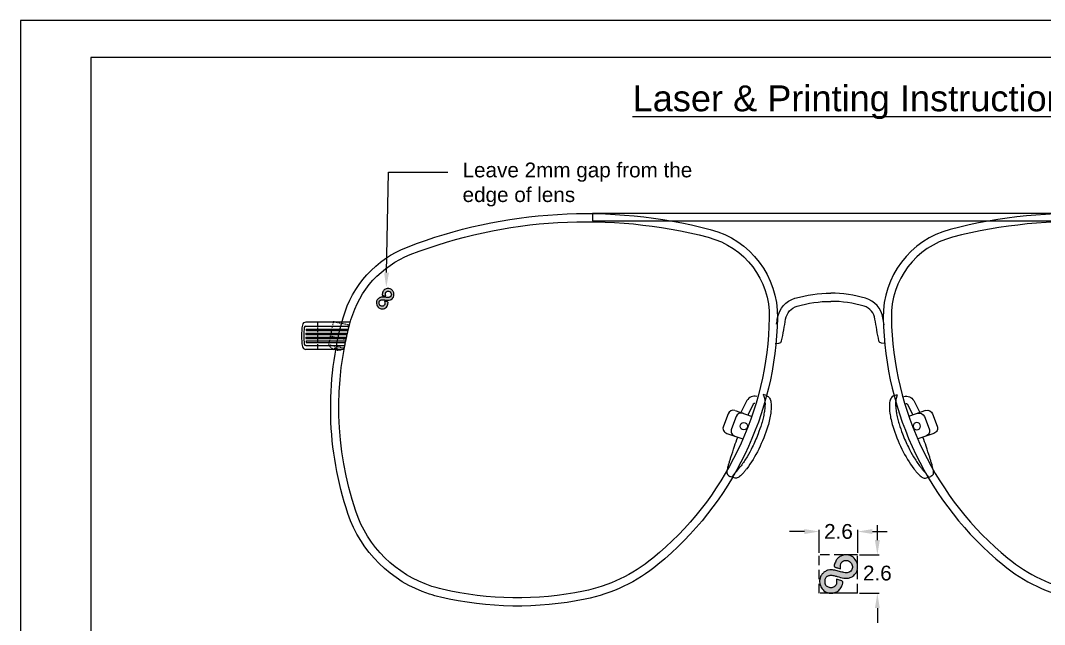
# Model space of a CAD drawing. Header units: millimetres. Extents: x 1448 to 2566, y 1057 to 1416.
# Drawn here: x 1447.7 to 1586.1, y 1333.9 to 1415.6 of the extents above; entities that cross this region are included whole.
import ezdxf
from ezdxf import colors
from ezdxf.entities.mleader import LeaderData, LeaderLine
from ezdxf.math import Vec2, Vec3

# ---------------------------------------------------------------- set-up
doc = ezdxf.new("R2010")
doc.units = ezdxf.units.MM
for name, pattern in [('ACAD_ISO02W100', [15, 12, -3]), ('CENTER2', [28.575, 19.05, -3.175, 3.175, -3.175]), ('DASHED', [19.05, 12.7, -6.35]), ('DASHED2', [0.375, 0.25, -0.125]), ('HIDDEN2', [0.1875, 0.125, -0.0625])]:
    doc.linetypes.add(name, pattern=pattern)
for name, color, linetype in [('Center Line', 2, 'CENTER2'), ('Dimension', 3, 'Continuous'), ('Hidden Line', 1, 'HIDDEN2')]:
    doc.layers.add(name, color=color, linetype=linetype)
doc.layers.add('标注', color=4, linetype='Continuous', lineweight=5)
doc.layers.add('绘图层', color=7, linetype='Continuous', lineweight=15)
doc.styles.get("Standard").update_dxf_attribs({"font": 'arial.ttf'})
doc.dimstyles.new('Standard$0', dxfattribs={"dimtxt": 2.3, "dimasz": 2, "dimexe": 1, "dimexo": 1, "dimgap": 1, "dimtad": 0, "dimtih": 1, "dimtoh": 1, "dimdec": 1, "dimzin": 0, "dimdsep": 46, "dimtxsty": 'Standard', "dimcen": 0, "dimclrd": 4, "dimclre": 4, "dimclrt": 4, "dimadec": 1, "dimazin": 0, "dimtfac": 1, "dimtdec": 1, "dimtofl": 0, "dimtmove": 0, "dimatfit": 0, "dimfxl": 1, "dimtolj": 1, "dimtzin": 0, "dimarcsym": 0})

# ---------------------------------------------------------------- blocks, each defined once
blk = doc.blocks.new('bab')
at = {"lineweight": 9}
for p, q in [((151.5, 442.3), (151.05, 442.45)), ((147.23, 440.27), (149.4, 439.52)), ((148.83, 441.63), (148, 440.01)), ((149.72, 441.17), (148.96, 439.68)), ((146.28, 439.83), (145.65, 438.17)), ((147.38, 439.45), (146.74, 437.8)), ((146.1, 437.19), (148.3, 436.44)), ((147.11, 431.16), (146.52, 431.36))]:
    blk.add_line(p, q, dxfattribs=at)
blk.add_circle((148.41, 438.16), 0.5, dxfattribs=at)
for centre, radius, start, end in [((149.86, 441.04), 1.18, 74.8054, 150.4338), ((146.98, 439.56), 0.75, 71.0385, 158.9464), ((149.86, 441.04), 0.18, 70.6422, 150.4338), ((148.08, 439.19), 0.75, 71.0385, 158.9464), ((146.35, 437.9), 0.75, 158.9464, 251.0385), ((147.44, 437.53), 0.75, 158.9464, 251.0385)]:
    blk.add_arc(centre, radius, start, end, dxfattribs=at)
blk.add_arc((146.68, 431.84), 0.5, 187.9646, 251.0385)
for points, knots in [([(151.03, 442.37), (151.06, 442.33), (151.09, 442.29), (151.16, 442.13), (151.2, 442.01), (151.26, 441.72), (151.27, 441.56), (151.29, 441.2), (151.28, 441.01), (151.26, 440.61), (151.23, 440.39), (151.17, 439.94), (151.12, 439.69), (151.01, 439.2), (150.95, 438.95), (150.86, 438.63), (150.83, 438.54), (150.81, 438.46)], [0.342327, 0.342327, 0.342327, 0.342327, 0.733059, 0.733059, 1.466118, 1.466118, 2.199177, 2.199177, 2.932236, 2.932236, 3.665693, 3.665693, 4.39915, 4.39915, 5.132608, 5.132608, 5.375972, 5.375972, 5.375972, 5.375972]), ([(151.5, 442.3), (151.59, 442.27), (151.66, 442.22), (151.87, 442.03), (151.96, 441.85), (152.08, 441.48), (152.11, 441.24), (152.13, 440.66), (152.11, 440.3), (152.02, 439.64), (151.97, 439.36), (151.84, 438.77), (151.76, 438.47), (151.67, 438.17)], [0, 0, 0, 0, 0.525689, 0.525689, 1.652907, 1.652907, 2.923389, 2.923389, 4.456515, 4.456515, 5.498466, 5.498466, 6.576224, 6.576224, 6.576224, 6.576224]), ([(150.81, 438.46), (150.67, 438.01), (150.51, 437.56), (150.1, 436.49), (149.84, 435.88), (149.34, 434.88), (149.11, 434.45), (148.6, 433.6), (148.33, 433.19), (148.01, 432.76), (147.96, 432.7), (147.92, 432.65)], [12.477352, 12.477352, 12.477352, 12.477352, 13.824357, 13.824357, 15.774274, 15.774274, 17.2906, 17.2906, 18.806925, 18.806925, 19.033217, 19.033217, 19.033217, 19.033217]), ([(151.67, 438.17), (151.34, 437.09), (150.92, 436.05), (149.95, 434.09), (149.41, 433.2), (148.82, 432.42)], [0, 0, 0, 0, 3.393519, 3.393519, 6.793295, 6.793295, 6.793295, 6.793295]), ([(146.6, 433.75), (146.63, 433.82), (146.65, 433.89), (146.83, 434.45), (146.99, 434.95), (147.3, 435.86), (147.44, 436.28), (147.59, 436.68)], [9.004309, 9.004309, 9.004309, 9.004309, 9.230601, 9.230601, 10.746927, 10.746927, 12.028994, 12.028994, 12.028994, 12.028994]), ([(146.33, 432.85), (146.37, 432.99), (146.42, 433.14), (146.51, 433.44), (146.56, 433.59), (146.6, 433.75)], [8.414025, 8.414025, 8.414025, 8.414025, 8.934537, 8.934537, 9.455744, 9.455744, 9.455744, 9.455744]), ([(146.18, 431.77), (146.18, 431.77), (146.18, 431.77), (146.18, 431.77), (146.18, 431.78), (146.18, 431.8), (146.17, 431.91), (146.17, 432.01), (146.19, 432.23), (146.21, 432.35), (146.26, 432.58), (146.29, 432.71), (146.33, 432.85)], [0.853482, 0.853482, 0.853482, 0.853482, 0.855432, 0.855432, 0.855432, 0.944962, 0.944962, 1.417442, 1.417442, 1.889923, 1.889923, 2.345183, 2.345183, 2.345183, 2.345183]), ([(147.92, 432.65), (147.83, 432.53), (147.74, 432.41), (147.56, 432.19), (147.46, 432.08), (147.37, 431.97), (147.36, 431.96), (147.35, 431.95), (147.33, 431.93), (147.28, 431.87), (147.23, 431.81), (147.17, 431.75), (147.06, 431.62), (146.94, 431.49), (146.83, 431.36)], [20.071782, 20.071782, 20.071782, 20.071782, 20.592988, 20.592988, 21.113501, 21.113501, 21.113501, 21.18052, 21.18052, 21.18052, 21.484011, 21.484011, 21.484011, 22.11914, 22.11914, 22.11914, 22.11914]), ([(148.82, 432.42), (148.73, 432.31), (148.64, 432.19), (148.46, 431.97), (148.37, 431.86), (148.27, 431.75)], [0, 0, 0, 0, 0.516499, 0.516499, 1.03397, 1.03397, 1.03397, 1.03397]), ([(148.27, 431.75), (148.13, 431.59), (147.99, 431.45), (147.71, 431.25), (147.57, 431.18), (147.31, 431.12), (147.2, 431.13), (147.11, 431.16)], [0, 0, 0, 0, 0.796315, 0.796315, 1.559532, 1.559532, 2.335249, 2.335249, 2.335249, 2.335249])]:
    blk.add_open_spline(points, degree=3, knots=knots, dxfattribs=at)
blk = doc.blocks.new('ET3WT23T32T')
at = {"layer": 'Center Line', "color": 251, "linetype": 'DASHED2', "ltscale": 0.3, "true_color": 0x636466}
for p, q in [((-4.36, 3.72), (-4.36, 0.52)), ((-4.36, 3.72), (-2.16, 3.72)), ((-2.16, 0.52), (-2.16, 3.72))]:
    blk.add_line(p, q, dxfattribs=at)
blk.add_lwpolyline([(-4.36, 1.72), (-2.16, 1.72)], dxfattribs=at)
blk.add_lwpolyline([(-2.16, 0.52, -0.180894), (-3.06, 0.04), (-3.06, 0.27), (-3.46, 0.27), (-3.46, 0.04, -0.180894), (-4.36, 0.52)], format="xyb", close=True, dxfattribs=at)
blk = doc.blocks.new('*D166')
at = {"layer": 'Defpoints', "color": 0, "transparency": 16777216}
for p in [(1560.84, 1346.49), (1555.64, 1343.34), (1560.84, 1343.34)]:
    blk.add_point(p, dxfattribs=at)
at = {"layer": 'Dimension', "color": 3, "lineweight": -2, "transparency": 16777216}
for p, q in [((1553.64, 1346.49), (1551.64, 1346.49)), ((1555.64, 1343.59), (1555.64, 1346.74)), ((1560.84, 1343.59), (1560.84, 1346.74)), ((1562.84, 1346.49), (1564.84, 1346.49))]:
    blk.add_line(p, q, dxfattribs=at)
at = {"layer": 'Dimension', "color": 3, "transparency": 16777216}
for points in [[(1553.64, 1346.82), (1553.64, 1346.15), (1555.64, 1346.49)], [(1562.84, 1346.82), (1562.84, 1346.15), (1560.84, 1346.49)]]:
    blk.add_solid(points, dxfattribs=at)
at = {"layer": 'Dimension', "transparency": 16777216, "insert": (1558.24, 1346.49), "char_height": 2, "attachment_point": 5}
blk.add_mtext('\\A1;2.6', dxfattribs=at)
blk = doc.blocks.new('*D167')
at = {"layer": 'Defpoints', "color": 0, "transparency": 16777216}
for p in [(1560.84, 1343.34), (1560.84, 1338.14), (1563.5, 1338.14)]:
    blk.add_point(p, dxfattribs=at)
at = {"layer": 'Dimension', "color": 3, "lineweight": -2, "transparency": 16777216}
for p, q in [((1563.5, 1345.34), (1563.5, 1347.34)), ((1561.09, 1343.34), (1563.75, 1343.34)), ((1561.09, 1338.14), (1563.75, 1338.14)), ((1563.5, 1336.14), (1563.5, 1334.14))]:
    blk.add_line(p, q, dxfattribs=at)
at = {"layer": 'Dimension', "color": 3, "transparency": 16777216}
for points in [[(1563.17, 1345.34), (1563.83, 1345.34), (1563.5, 1343.34)], [(1563.17, 1336.14), (1563.83, 1336.14), (1563.5, 1338.14)]]:
    blk.add_solid(points, dxfattribs=at)
at = {"layer": 'Dimension', "transparency": 16777216, "insert": (1563.5, 1340.86), "char_height": 2, "attachment_point": 5}
blk.add_mtext('\\A1;2.6', dxfattribs=at)

msp = doc.modelspace()

# ---------------------------------------------------------------- hatches: boundary and pattern name
at = {"ltscale": 1000}
h = msp.add_hatch(color=0, dxfattribs=at)
h.dxf.hatch_style = 1
h.paths.add_polyline_path([(1496.64905, 1378.1717, 0.009200992), (1496.5015, 1378.17227, 0.034578922), (1496.40931, 1378.16453, 0.080860631), (1496.22121, 1378.10341, 0.0615555), (1496.042, 1377.98119, 0.060960258), (1495.89606, 1377.8173, 0.075113595), (1495.80609, 1377.6338, 0.107407412), (1495.77506, 1377.29705, 0.103911807), (1495.88564, 1376.97335, 0.104789419), (1496.11608, 1376.72355), (1496.12852, 1376.71491, 0.105998102), (1496.42342, 1376.59516, 0.099430566), (1496.72588, 1376.60232, 0.098955361), (1497.00303, 1376.72581, 0.098091), (1497.21305, 1376.94731, 0.096106349), (1497.32468, 1377.23372, 0.027845832), (1497.34707, 1377.41285, 0.165175767), (1497.32326, 1377.50281, 0.187091822), (1497.25154, 1377.55344, 0.03752485), (1497.09452, 1377.58036), (1496.87762, 1377.60099), (1496.91815, 1377.42146, -0.070095681), (1496.92935, 1377.28543, -0.093403994), (1496.89946, 1377.16545, -0.094441604), (1496.82819, 1377.06536, -0.07294592), (1496.71888, 1376.98763, -0.087245771), (1496.62582, 1376.959, -0.049283669), (1496.50744, 1376.95594, -0.04916132), (1496.39036, 1376.97614, -0.084660695), (1496.30098, 1377.018, -0.107698329), (1496.22142, 1377.10352, -0.057785728), (1496.16245, 1377.23581, -0.056259185), (1496.13381, 1377.38359, -0.080747817), (1496.14473, 1377.51628, -0.024708318), (1496.17067, 1377.60237, -0.081897649), (1496.19922, 1377.65396, -0.07762072), (1496.24368, 1377.69513, -0.020736764), (1496.32612, 1377.74573, -0.058915101), (1496.41993, 1377.78445, -0.050945612), (1496.52493, 1377.80268, -0.032737984), (1496.66772, 1377.80334, -0.008825039), (1496.89364, 1377.78558, 0.026228042), (1497.35351, 1377.76548, 0.080367301), (1497.66007, 1377.81784, 0.10870549), (1497.88109, 1377.95216, 0.074386718), (1498.06172, 1378.18508, 0.134096321), (1498.14991, 1378.53854, 0.115691978), (1498.05408, 1378.91006, 0.113819924), (1497.80102, 1379.2048, 0.126576461), (1497.45384, 1379.34461, 0.084813795), (1497.21838, 1379.33562, 0.07171586), (1496.98404, 1379.24992, 0.072637037), (1496.78615, 1379.10295, 0.091631065), (1496.6568, 1378.91558, 0.040913413), (1496.61365, 1378.79349, 0.022950654), (1496.58051, 1378.63954, 0.019636585), (1496.56191, 1378.49368, 0.12511933), (1496.57381, 1378.42061, 0.20226179), (1496.59269, 1378.40261, 0.022027375), (1496.651, 1378.38341, 0.024188929), (1496.72557, 1378.36628, 0.017226075), (1496.81043, 1378.35407), (1497.02844, 1378.33032), (1496.9904, 1378.51081, -0.074831952), (1496.98121, 1378.66817, -0.112410803), (1497.02363, 1378.79841, -0.114016507), (1497.11767, 1378.8962, -0.078542062), (1497.25849, 1378.95928, -0.168010779), (1497.52404, 1378.94105, -0.157558413), (1497.72994, 1378.76264, -0.15933647), (1497.79114, 1378.49915, -0.171660276), (1497.68194, 1378.25964, -0.072505256), (1497.57574, 1378.17751, -0.090273832), (1497.45803, 1378.13674, -0.052331959), (1497.28822, 1378.12845, -0.010347934), (1496.98403, 1378.15175, 0.009446164), (1496.8172, 1378.16484, 0.009285)])
h = msp.add_hatch(color=0, dxfattribs=at)
h.dxf.hatch_style = 1
h.paths.add_polyline_path([(1557.73037, 1341.26094, 0.009200992), (1557.44041, 1341.3158, 0.034578922), (1557.2563, 1341.33418, 0.080860631), (1556.86412, 1341.28251, 0.0615555), (1556.46718, 1341.10746, 0.060960258), (1556.12046, 1340.83834, 0.075113595), (1555.87669, 1340.51025, 0.107407412), (1555.69298, 1339.85933, 0.103911807), (1555.7925, 1339.18248, 0.104789419), (1556.15465, 1338.60727), (1556.17596, 1338.58575, 0.105998102), (1556.71227, 1338.24281, 0.099430566), (1557.30967, 1338.1467, 0.098955361), (1557.89969, 1338.28857, 0.098091), (1558.39341, 1338.64764, 0.096106349), (1558.71728, 1339.17021, 0.027845832), (1558.82657, 1339.51432, 0.165175767), (1558.81252, 1339.69989, 0.187091822), (1558.68994, 1339.82558, 0.03752485), (1558.39095, 1339.93575), (1557.97193, 1340.05534), (1557.98623, 1339.68752, -0.070095681), (1557.95868, 1339.41594, -0.093403994), (1557.85619, 1339.19088, -0.094441604), (1557.67958, 1339.02, -0.07294592), (1557.43629, 1338.90697, -0.087245771), (1557.24286, 1338.88459, -0.049283669), (1557.00894, 1338.92169, -0.04916132), (1556.78606, 1339.00407, -0.084660695), (1556.62553, 1339.11896, -0.107698329), (1556.50024, 1339.31611, -0.057785728), (1556.43248, 1339.59775, -0.056259185), (1556.43, 1339.89881, -0.080747817), (1556.49981, 1340.15577, -0.024708318), (1556.58219, 1340.31562, -0.081897649), (1556.65714, 1340.40668, -0.07762072), (1556.75957, 1340.47144, -0.020736764), (1556.94012, 1340.54091, -0.058915101), (1557.13871, 1340.58287, -0.050945612), (1557.35183, 1340.58046, -0.032737984), (1557.63288, 1340.52974, -0.008825039), (1558.07067, 1340.41249, 0.026228042), (1558.9677, 1340.20543, 0.080367301), (1559.58965, 1340.1967, 0.10870549), (1560.07323, 1340.38033, 0.074386718), (1560.5133, 1340.77257, 0.134096321), (1560.81552, 1341.43553, 0.115691978), (1560.76242, 1342.20104, 0.113819924), (1560.37215, 1342.87285, 0.126576461), (1559.74036, 1343.27429, 0.084813795), (1559.27404, 1343.34239, 0.07171586), (1558.78196, 1343.25924, 0.072637037), (1558.33927, 1343.04233, 0.091631065), (1558.01663, 1342.72098, 0.040913413), (1557.8873, 1342.49661, 0.022950654), (1557.76604, 1342.20593, 0.019636585), (1557.67632, 1341.92587, 0.12511933), (1557.67308, 1341.77784, 0.20226179), (1557.70366, 1341.73557, 0.022027375), (1557.81133, 1341.67656, 0.024188929), (1557.95174, 1341.61571, 0.017226075), (1558.11418, 1341.56077), (1558.53425, 1341.43465), (1558.5252, 1341.80345, -0.074831952), (1558.56445, 1342.11625, -0.112410803), (1558.69533, 1342.35691, -0.114016507), (1558.91588, 1342.51495, -0.078542062), (1559.21579, 1342.58769, -0.168010779), (1559.73136, 1342.4551, -0.157558413), (1560.07127, 1342.02922, -0.15933647), (1560.09563, 1341.48876, -0.171660276), (1559.79362, 1341.05755, -0.072505256), (1559.55484, 1340.93473, -0.090273832), (1559.30851, 1340.89744, -0.052331959), (1558.97156, 1340.943, -0.010347934), (1558.38185, 1341.09966, 0.009446164), (1558.05855, 1341.18617, 0.009285)])

# ---------------------------------------------------------------- linework, layer by layer
at = {"color": 251, "linetype": 'ACAD_ISO02W100', "lineweight": 13, "ltscale": 0.05}
msp.add_line((1487.82849, 1374.79425), (1487.82849, 1371.09425), dxfattribs=at)
at = {"color": 6}
msp.add_line((1485.63875, 1372.94425), (1485.63875, 1372.94425), dxfattribs=at)
for points in [[(1447.65009, 1118.56132), (1657.65009, 1118.56132), (1657.65009, 1415.56132), (1447.65009, 1415.56132)], [(1525.00597, 1388.46372), (1589.24723, 1388.46372), (1589.24723, 1389.46372), (1525.00597, 1389.46372)]]:
    msp.add_lwpolyline(points, close=True)
msp.add_lwpolyline([(1647.16791, 1123.56132), (1647.16791, 1410.56132), (1457.16791, 1410.56132), (1457.16791, 1123.56132)])
at = {"color": 7, "ltscale": 1000}
for points in [[(1540.91579, 1387.32065, -0.346651689), (1549.98611, 1375.36271, -0.219878699), (1533.82676, 1342.02245, -0.121753931), (1524.00821, 1337.34844, -0.108366061), (1504.4184, 1337.62094, -0.021466232), (1502.93418, 1338.03169, -0.237662261), (1491.9287, 1348.9098, -0.151071875), (1491.27519, 1375.38897, -0.235488168), (1499.95891, 1384.9423, -0.15753041)], [(1573.3617, 1387.32065, 0.346651689), (1564.29138, 1375.36271, 0.219878699), (1580.45073, 1342.02245, 0.121753931), (1590.26928, 1337.34844, 0.108366061), (1609.85909, 1337.62094, 0.021466232), (1611.34331, 1338.03169, 0.237662261), (1622.34879, 1348.9098, 0.151071875), (1623.0023, 1375.38897, 0.235488168), (1614.31858, 1384.9423, 0.15753041)], [(1540.63887, 1386.25608, -0.346651689), (1548.8863, 1375.383, -0.219878699), (1533.12945, 1342.87319, -0.121753931), (1523.78754, 1338.42608, -0.108374683), (1504.66748, 1338.69237, -0.021488387), (1503.27279, 1339.07827, -0.237662261), (1492.97128, 1349.26058, -0.151071875), (1492.3338, 1375.09005, -0.235488168), (1500.3572, 1383.91694, -0.15753041)], [(1573.63863, 1386.25608, 0.346651689), (1565.3912, 1375.383, 0.219878699), (1581.14804, 1342.87319, 0.121753931), (1590.48995, 1338.42608, 0.108374683), (1609.61002, 1338.69237, 0.021488387), (1611.0047, 1339.07827, 0.237662261), (1621.30622, 1349.26058, 0.151071875), (1621.94369, 1375.09005, 0.235488168), (1613.9203, 1383.91694, 0.15753041)]]:
    msp.add_lwpolyline(points, format="xyb", close=True, dxfattribs=at)
for points in [[(1495.80609, 1377.6338, 0.107407), (1495.77506, 1377.29705, 0.103912), (1495.88564, 1376.97335, 0.10479), (1496.11608, 1376.72355, 0.111047), (1496.42343, 1376.59515, 0.099477), (1496.72602, 1376.60235, 0.098907), (1497.00303, 1376.72581, 0.098091), (1497.21305, 1376.94731, 0.096106), (1497.32468, 1377.23372, 0.027846), (1497.34707, 1377.41285, 0.165175), (1497.32326, 1377.50281, 0.187093), (1497.25154, 1377.55344, 0.037525), (1497.09452, 1377.58036), (1496.87762, 1377.60099), (1496.91815, 1377.42146, -0.070096), (1496.92935, 1377.28543, -0.09345), (1496.89943, 1377.1654, -0.094394), (1496.82819, 1377.06536, -0.072946), (1496.71888, 1376.98763, -0.087246), (1496.62582, 1376.959, -0.04927), (1496.50747, 1376.95594, -0.049175), (1496.39036, 1376.97614, -0.08466), (1496.30098, 1377.018, -0.107699), (1496.22142, 1377.10352, -0.057782), (1496.16246, 1377.2358, -0.056263), (1496.13381, 1377.38359, -0.080748), (1496.14473, 1377.51628, -0.024708), (1496.17067, 1377.60237, -0.081903), (1496.19922, 1377.65397, -0.077616), (1496.24368, 1377.69513, -0.020737), (1496.32612, 1377.74574, -0.058912), (1496.41993, 1377.78445, -0.050948), (1496.52493, 1377.80268, -0.032738), (1496.66772, 1377.80334, -0.008825), (1496.89363, 1377.78558, 0.026228), (1497.3535, 1377.76548, 0.080367), (1497.66007, 1377.81784, 0.108707), (1497.88109, 1377.95217, 0.074386), (1498.06172, 1378.18508, 0.134097), (1498.14991, 1378.53854, 0.1157), (1498.05407, 1378.91008, 0.11381), (1497.80102, 1379.20479, 0.126569), (1497.45387, 1379.34461, 0.084824), (1497.21838, 1379.33562, 0.071716), (1496.98404, 1379.24992, 0.072637), (1496.78615, 1379.10295, 0.091631), (1496.6568, 1378.91558, 0.040914), (1496.61365, 1378.79349, 0.02295), (1496.58051, 1378.63954, 0.019637), (1496.56191, 1378.49368, 0.125119), (1496.57381, 1378.42061, 0.202262), (1496.59269, 1378.40261, 0.022026), (1496.65099, 1378.38341, 0.02419), (1496.72557, 1378.36628, 0.017226), (1496.81043, 1378.35407), (1497.02844, 1378.33032), (1496.9904, 1378.51081, -0.074832), (1496.98121, 1378.66817, -0.112412), (1497.02363, 1378.79841, -0.114015), (1497.11767, 1378.8962, -0.078543), (1497.25849, 1378.95928, -0.167999), (1497.52402, 1378.94106, -0.157566), (1497.72993, 1378.76264, -0.159339), (1497.79114, 1378.49915, -0.17166), (1497.68194, 1378.25964, -0.072504), (1497.57574, 1378.17751, -0.090276), (1497.45803, 1378.13674, -0.052332), (1497.28822, 1378.12845, -0.010348), (1496.98403, 1378.15175, 0.009446), (1496.8172, 1378.16484, 0.009285), (1496.64905, 1378.1717, 0.009201), (1496.5015, 1378.17227, 0.034578), (1496.40931, 1378.16453, 0.080862), (1496.22121, 1378.1034, 0.061575), (1496.04195, 1377.98114, 0.060941), (1495.89606, 1377.8173, 0.075113)], [(1555.87669, 1340.51025, 0.107407), (1555.69298, 1339.85933, 0.103912), (1555.7925, 1339.18248, 0.10479), (1556.15465, 1338.60727, 0.111047), (1556.71228, 1338.2428, 0.099477), (1557.30996, 1338.14671, 0.098907), (1557.89969, 1338.28857, 0.098091), (1558.39341, 1338.64764, 0.096106), (1558.71728, 1339.1702, 0.027846), (1558.82657, 1339.51432, 0.165175), (1558.81252, 1339.69989, 0.187093), (1558.68994, 1339.82558, 0.037525), (1558.39095, 1339.93575), (1557.97193, 1340.05534), (1557.98623, 1339.68752, -0.070096), (1557.95868, 1339.41594, -0.09345), (1557.85612, 1339.19078, -0.094394), (1557.67958, 1339.02, -0.072946), (1557.43629, 1338.90698, -0.087246), (1557.24287, 1338.88459, -0.04927), (1557.009, 1338.92167, -0.049175), (1556.78606, 1339.00407, -0.08466), (1556.62554, 1339.11896, -0.107699), (1556.50024, 1339.31611, -0.057782), (1556.43248, 1339.59773, -0.056263), (1556.43, 1339.89881, -0.080748), (1556.49981, 1340.15577, -0.024708), (1556.58219, 1340.31562, -0.081903), (1556.65714, 1340.40668, -0.077616), (1556.75957, 1340.47144, -0.020737), (1556.94012, 1340.54091, -0.058912), (1557.1387, 1340.58287, -0.050948), (1557.35183, 1340.58046, -0.032738), (1557.63288, 1340.52974, -0.008825), (1558.07067, 1340.41249, 0.026228), (1558.9677, 1340.20543, 0.080367), (1559.58965, 1340.1967, 0.108707), (1560.07323, 1340.38033, 0.074386), (1560.5133, 1340.77256, 0.134097), (1560.81552, 1341.43553, 0.1157), (1560.7624, 1342.20109, 0.11381), (1560.37216, 1342.87284, 0.126569), (1559.74041, 1343.27428, 0.084824), (1559.27404, 1343.34239, 0.071716), (1558.78196, 1343.25924, 0.072637), (1558.33927, 1343.04233, 0.091631), (1558.01663, 1342.72098, 0.040914), (1557.8873, 1342.49661, 0.02295), (1557.76604, 1342.20593, 0.019637), (1557.67632, 1341.92587, 0.125119), (1557.67308, 1341.77784, 0.202262), (1557.70366, 1341.73557, 0.022026), (1557.81132, 1341.67656, 0.02419), (1557.95174, 1341.61571, 0.017226), (1558.11418, 1341.56077), (1558.53425, 1341.43465), (1558.5252, 1341.80345, -0.074832), (1558.56445, 1342.11625, -0.112412), (1558.69533, 1342.35691, -0.114015), (1558.91588, 1342.51495, -0.078543), (1559.2158, 1342.58769, -0.167999), (1559.73133, 1342.45512, -0.157566), (1560.07127, 1342.02923, -0.159339), (1560.09563, 1341.48876, -0.17166), (1559.79362, 1341.05755, -0.072504), (1559.55485, 1340.93474, -0.090276), (1559.30851, 1340.89744, -0.052332), (1558.97156, 1340.943, -0.010348), (1558.38184, 1341.09966, 0.009446), (1558.05855, 1341.18617, 0.009285), (1557.73037, 1341.26094, 0.009201), (1557.44041, 1341.3158, 0.034578), (1557.25631, 1341.33418, 0.080862), (1556.86412, 1341.28251, 0.061575), (1556.46706, 1341.10739, 0.060941), (1556.12046, 1340.83834, 0.075113)]]:
    msp.add_lwpolyline(points, format="xyb", close=True)
for points in [[(1549.68671, 1371.92434), (1550.19136, 1371.95332, 0.341084985), (1550.56057, 1372.27375, 0.008608203), (1551.09654, 1375.19642, -0.289956585), (1552.6637, 1376.95257, -0.0714253), (1557.20202, 1377.60172)], [(1549.86174, 1374.50609, 0.002587034), (1550.01032, 1375.37515, -0.289956585), (1552.36105, 1378.00938, -0.071317287), (1557.20161, 1378.70069)], [(1564.41838, 1374.4388, -0.002787525), (1564.25791, 1375.37515, 0.289956585), (1561.90717, 1378.00938, 0.073320703), (1557.20161, 1378.70069)], [(1564.59083, 1371.92385), (1564.07767, 1371.95332, -0.341084985), (1563.70846, 1372.27375, -0.008608203), (1563.17249, 1375.19642, 0.298238949), (1561.70533, 1376.95257, 0.071969164), (1557.20202, 1377.60172)]]:
    msp.add_lwpolyline(points, format="xyb")
at = {"layer": 'Hidden Line', "linetype": 'DASHED', "ltscale": 0.1}
for p, q in [((1555.64451, 1338.13857), (1555.64451, 1343.34116)), ((1560.83728, 1343.34116), (1555.64451, 1343.34116)), ((1560.83728, 1338.13857), (1560.83728, 1343.34116)), ((1560.83728, 1338.13857), (1555.64451, 1338.13857)), ((1559.99141, 1338.13857), (1556.49037, 1338.13857))]:
    msp.add_line(p, q, dxfattribs=at)
at = {"layer": '标注', "color": 0, "lineweight": 13, "ltscale": 5}
for p, q in [((1486.21388, 1374.24876), (1492.10528, 1374.24876)), ((1492.2514, 1374.79425), (1486.25125, 1374.79425)), ((1486.26961, 1373.64876), (1491.95323, 1373.64876)), ((1486.28968, 1373.84876), (1492.00291, 1373.84876)), ((1486.2407, 1373.12182), (1491.82711, 1373.12182)), ((1486.2407, 1372.76668), (1491.75022, 1372.76668)), ((1486.2476, 1373.32182), (1491.87417, 1373.32182)), ((1486.2476, 1372.56668), (1491.70855, 1372.56668)), ((1486.26882, 1372.24876), (1491.64231, 1372.24876)), ((1486.21388, 1371.63975), (1491.51543, 1371.63975)), ((1491.40545, 1371.09425), (1486.25125, 1371.09425)), ((1486.28968, 1372.03975), (1491.59877, 1372.03975))]:
    msp.add_line(p, q, dxfattribs=at)
for centre, radius, start, end in [((1494.295, 1372.94425), 8.65625, 170.4727166, 189.5272834), ((1486.25125, 1374.29425), 0.5, 90, 170.4727166), ((1494.295, 1372.94425), 8.35625, 172.2171931, 187.7828069), ((1486.21388, 1374.04876), 0.2, 90, 172.2171931), ((1494.295, 1372.94425), 8.05625, 173.5535972, 174.9831744), ((1494.295, 1372.94425), 8.05625, 177.313746, 178.737021), ((1494.295, 1372.94425), 8.05625, 181.262979, 182.686254), ((1494.295, 1372.94425), 8.05625, 184.9525002, 186.4464028), ((1486.25125, 1371.59425), 0.5, 189.5272834, 270), ((1486.21388, 1371.83975), 0.2, 187.7828069, 270)]:
    msp.add_arc(centre, radius, start, end, dxfattribs=at)

# ---------------------------------------------------------------- block references
at = {"rotation": 348.2312913790062}
msp.add_blockref('ET3WT23T32T', (1493.45328, 1370.34964), dxfattribs=at)
msp.add_blockref('bab', (1397.02679, 922.5663))
at = {"xscale": -1}
msp.add_blockref('bab', (1717.2507, 922.5663), dxfattribs=at)

# ---------------------------------------------------------------- texts
at = {"insert": (1560.97683, 1404.51146), "char_height": 3.5, "width": 76.6586513, "attachment_point": 5}
msp.add_mtext('{\\LLaser & Printing Instructions}', dxfattribs=at)

# ---------------------------------------------------------------- dimensions: what is measured, and where the dimension line sits
at = {"layer": 'Dimension'}
dim = msp.add_linear_dim(base=(1560.83728, 1346.48564), p1=(1555.64451, 1343.34116), p2=(1560.83728, 1343.34116), dimstyle='Standard$0', override={"dimtxt": 2, "dimexe": 0.25, "dimexo": 0.25, "dimgap": 0.25, "dimlfac": 0.5, "dimclrd": 3, "dimclre": 3, "dimclrt": 256, "dimadec": 2, "dimtdec": 2, "dimatfit": 3}, dxfattribs=at)
dim.commit()
dim.dimension.update_dxf_attribs({"geometry": '*D166', "text_midpoint": (1558.24089, 1346.48564), "dimtype": 160})
dim = msp.add_linear_dim(base=(1563.4988, 1338.13857), p1=(1560.83728, 1343.34116), p2=(1560.83728, 1338.13857), angle=90, dimstyle='Standard$0', override={"dimtxt": 2, "dimexe": 0.25, "dimexo": 0.25, "dimgap": 0.25, "dimlfac": 0.5, "dimclrd": 3, "dimclre": 3, "dimclrt": 256, "dimadec": 2, "dimtdec": 2, "dimatfit": 3}, dxfattribs=at)
dim.commit()
dim.dimension.update_dxf_attribs({"geometry": '*D167', "text_midpoint": (1563.4988, 1340.8642), "dimtype": 160})

# ---------------------------------------------------------------- leaders
at = {"layer": '绘图层', "color": 7, "linetype": 'ByBlock', "lineweight": 9}
ml = msp.add_multileader_mtext('Standard', dxfattribs=at)
ml.set_content('{\\C256;Leave 2mm gap from the edge of lens}', color=7)
ml.set_leader_properties()
ml.build(insert=Vec2(0, 0))
ml.multileader.update_dxf_attribs({"arrow_head_size": 2})
ctx = ml.context
ctx.base_point, ctx.char_height, ctx.arrow_head_size, ctx.plane_origin = Vec3(1505.42178, 1395.06375), 2, 2, Vec3(1505.16412, 1379.47938)
notes = []
notes.append((ctx, [(1, (1, 1, 0), (1497.42178, 1395.06375), (1, 0), 8, [(0, [(1497.10324, 1379.47889)], 0, [])])]))
ctx.mtext.insert, ctx.mtext.width, ctx.mtext.flow_direction = Vec3(1507.42178, 1396.35775), 31.6480349, 5
for ctx, leaders in notes:
    for number, flags, end, landing, length, lines in leaders:
        leader = LeaderData()
        leader.index, (leader.has_last_leader_line, leader.has_dogleg_vector, leader.attachment_direction) = number, flags
        leader.last_leader_point, leader.dogleg_vector, leader.dogleg_length = Vec3(end), Vec3(landing), length
        for number, points, colour, breaks in lines:
            line = LeaderLine()
            line.index, line.vertices, line.color, line.breaks = number, Vec3.list(points), colors.encode_raw_color(colour), breaks
            leader.lines.append(line)
        ctx.leaders.append(leader)

doc.saveas('drawing.dxf')
